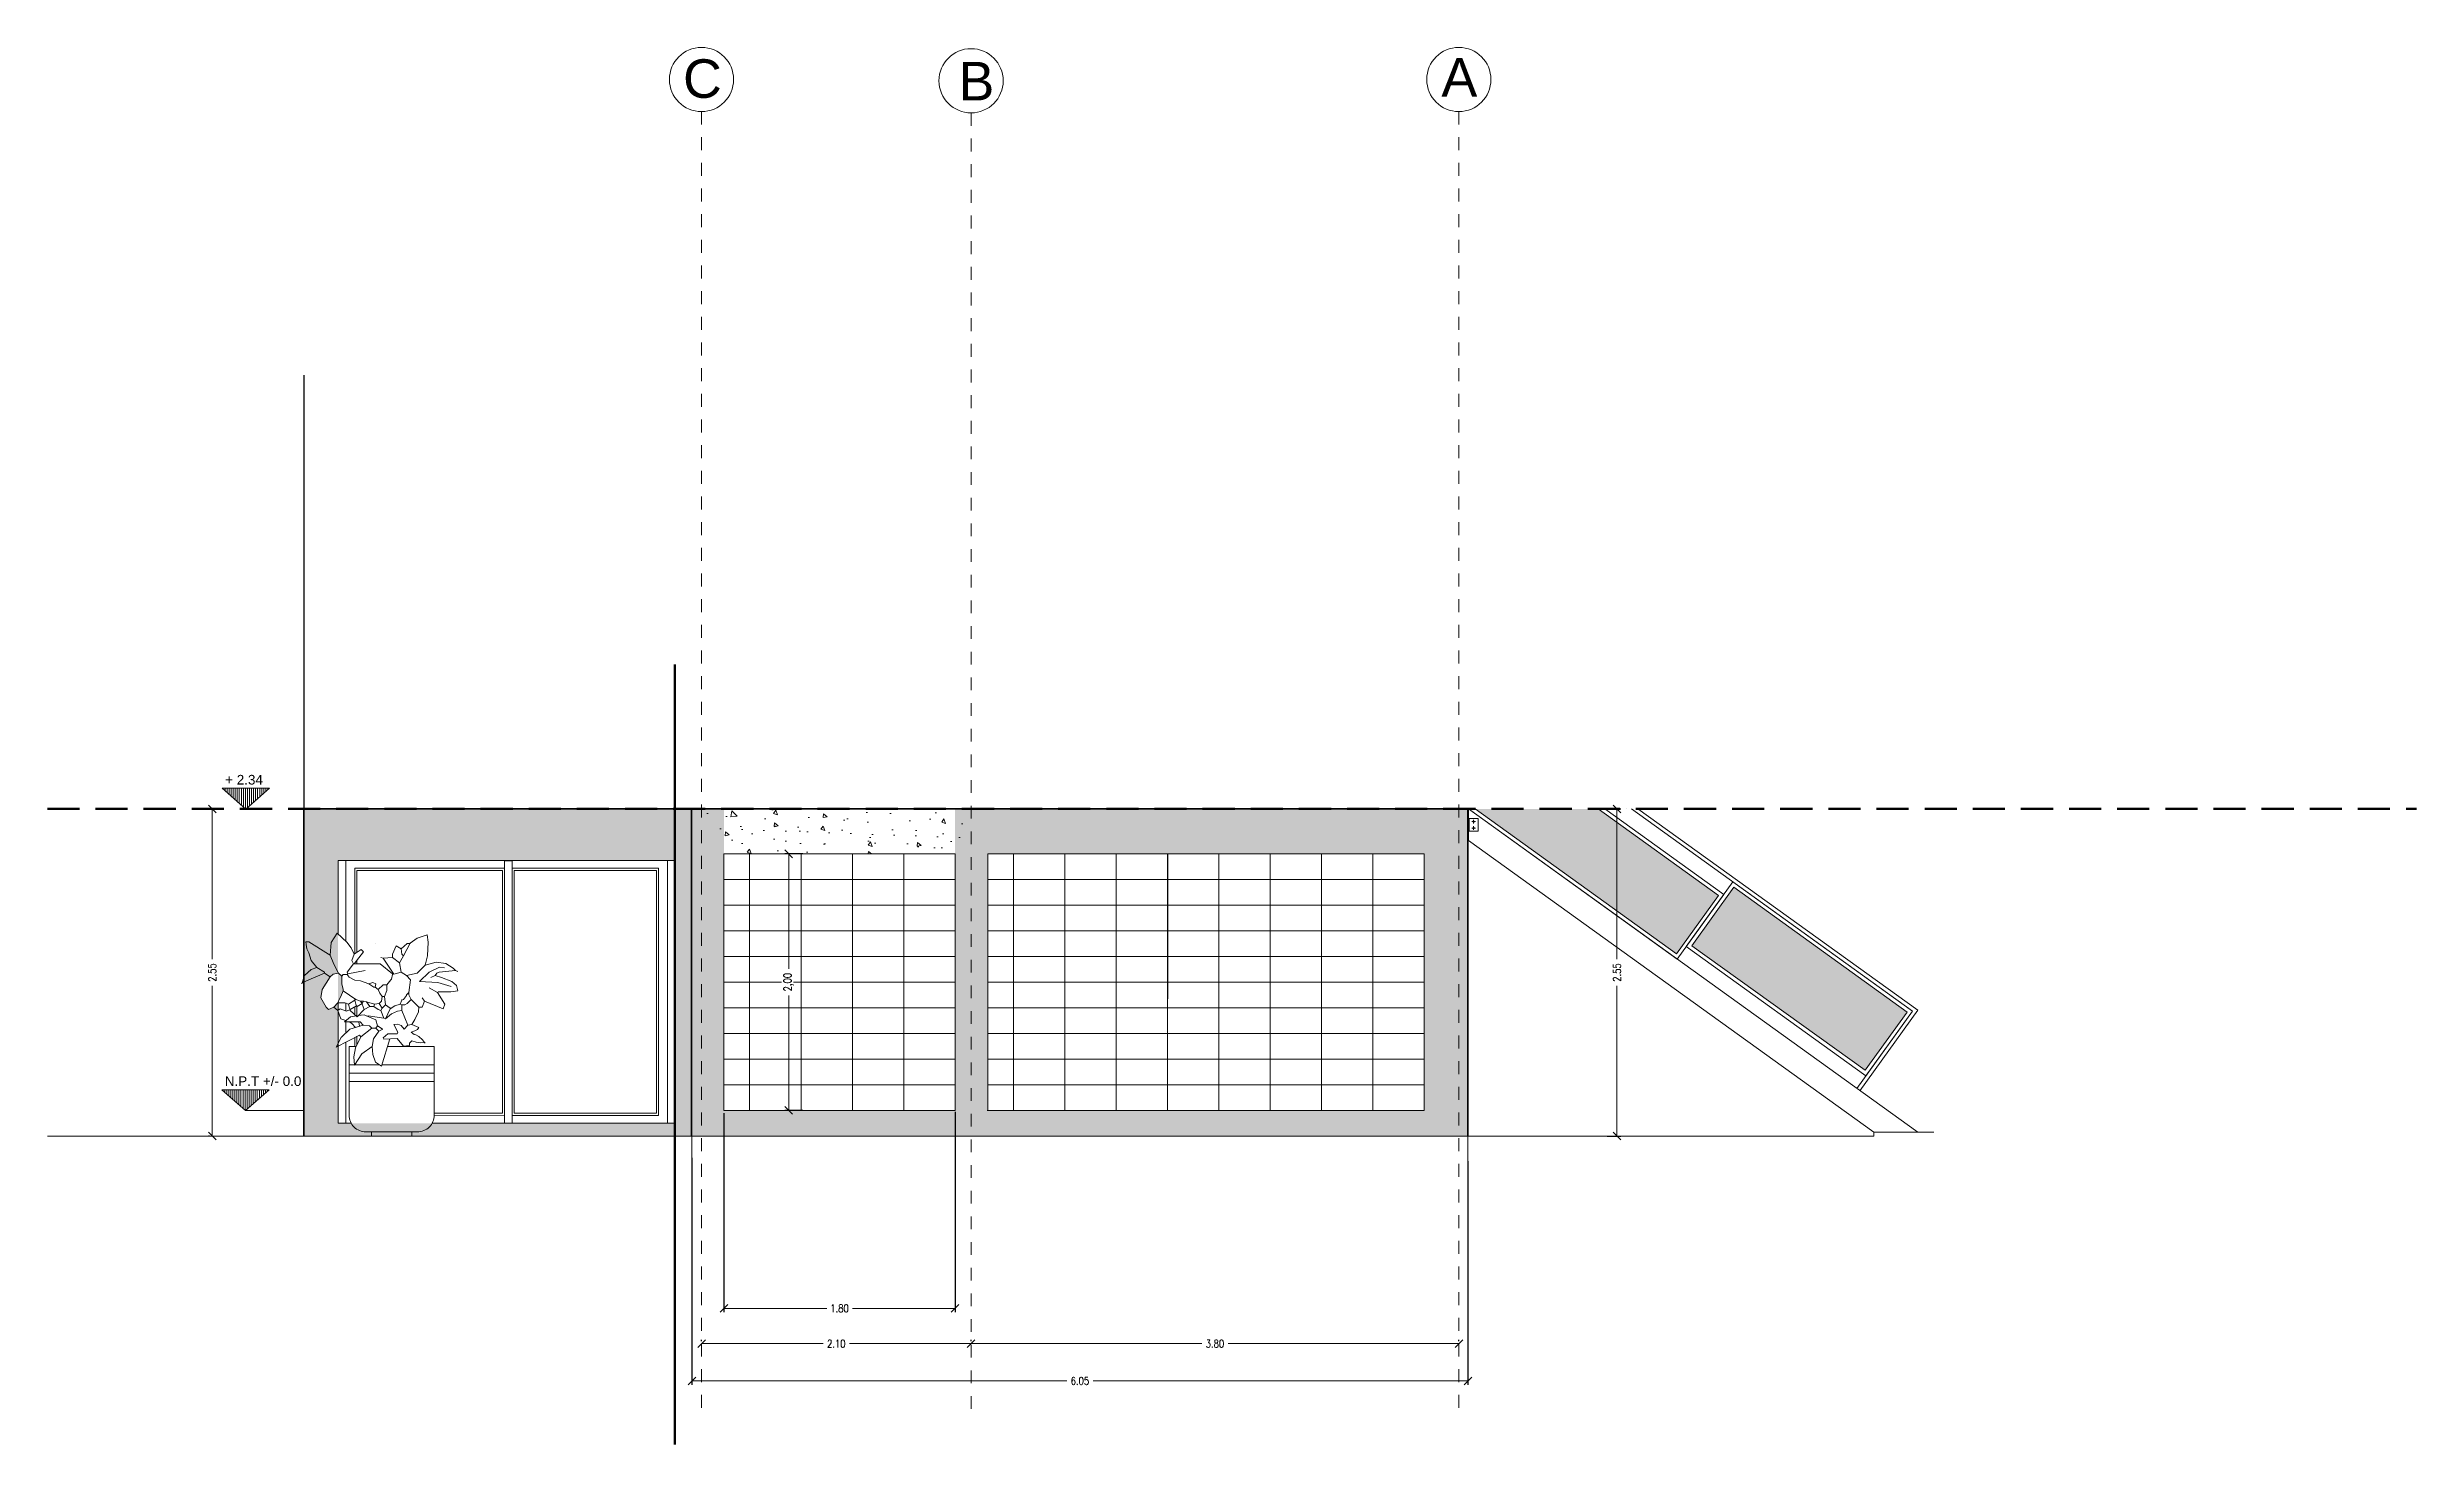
# Model space of a CAD drawing. Header units: inches. Extents: x 15 to 6535, y 214 to 4594.
# Drawn here: x 240.42 to 258.88, y 250.04 to 260.92 of the extents above; entities that cross this region are included whole.
import ezdxf

# ---------------------------------------------------------------- set-up
doc = ezdxf.new("R2010")
doc.units = ezdxf.units.IN
doc.header["$MEASUREMENT"] = 0
doc.linetypes.add('CENTER', pattern=[2, 1.25, -0.25, 0.25, -0.25])
doc.linetypes.add('HIDDEN', pattern=[0.375, 0.25, -0.125])
for name, color, linetype, lineweight in [('$1$A-FLOR-FTPT', 6, 'Continuous', 70), ('$1$A-WALL-FULL', 7, 'Continuous', 35), ('A-ANNO-DIMS', 3, 'Continuous', 18), ('A-ANNO-SYMB', 3, 'Continuous', 18), ('A-ANNO-TEXT', 3, 'Continuous', 18), ('A-ELEV-MBE1', 7, 'Continuous', 13), ('A-ELEV-PATT', 8, 'Continuous', 13), ('A-SECT-MCUT', 7, 'Continuous', 35), ('A-SECT-PATT', 8, 'Continuous', 18), ('PROIEZIONI', 145, 'Continuous', 13), ('VEGETAZIONE', 94, 'Continuous', 13)]:
    doc.layers.add(name, color=color, linetype=linetype, lineweight=lineweight)
doc.layers.add('linee sezioni frecce', color=5, linetype='Continuous')
doc.styles.add('E-ARIAL', font='Arial.ttf')
doc.styles.add('E-ROMANS', font='romans.shx', dxfattribs={"width": 0.8})
doc.dimstyles.new('E-0050_TICK_12', dxfattribs={"dimscale": 0.001, "dimtxt": 60, "dimasz": 60, "dimexe": 30, "dimexo": 20, "dimgap": 30, "dimtad": 0, "dimzin": 0, "dimdsep": 46, "dimtxsty": 'E-ROMANS', "dimblk": 'OBLIQUE', "dimcen": 30, "dimclrd": 256, "dimclre": 256, "dimclrt": 256, "dimadec": 0, "dimazin": 0, "dimtfac": 1, "dimtmove": 1, "dimatfit": 3, "dimldrblk": 'OPEN90', "dimfxl": 1, "dimtfill": 1, "dimtolj": 1, "dimtzin": 0, "dimlwd": -1, "dimarcsym": 0})

# ---------------------------------------------------------------- blocks, each defined once
blk = doc.blocks.new('_Oblique')
at = {"color": 0, "linetype": 'ByBlock', "lineweight": -2}
blk.add_line((-0.5, -0.5), (0.5, 0.5), dxfattribs=at)
blk = doc.blocks.new('*D26')
at = {"layer": 'A-ANNO-DIMS', "lineweight": -2, "transparency": 16777216}
for p, q in [((245.519, 250.842), (245.519, 250.852)), ((247.619, 250.842), (247.619, 250.852))]:
    blk.add_line(p, q, dxfattribs=at)
at = {"layer": 'A-ANNO-DIMS', "transparency": 16777216}
for p, q in [((245.519, 250.822), (246.466, 250.822)), ((247.619, 250.822), (246.673, 250.822))]:
    blk.add_line(p, q, dxfattribs=at)
at = {"layer": 'A-ANNO-DIMS', "transparency": 16777216, "xscale": 0.06, "yscale": 0.06, "zscale": 0.06, "rotation": 180}
blk.add_blockref('_Oblique', (245.519, 250.822), dxfattribs=at)
at = {"layer": 'A-ANNO-DIMS', "transparency": 16777216, "xscale": 0.06, "yscale": 0.06, "zscale": 0.06}
blk.add_blockref('_Oblique', (247.619, 250.822), dxfattribs=at)
at = {"layer": 'A-ANNO-DIMS', "transparency": 16777216, "insert": (246.569, 250.822), "char_height": 0.06, "attachment_point": 5, "style": 'E-ROMANS', "bg_fill": 3, "box_fill_scale": 1.25, "bg_fill_color": 256, "bg_fill_true_color": 13158600, "bg_fill_transparency": 0}
blk.add_mtext('\\A1;2.10', dxfattribs=at)
blk = doc.blocks.new('_Open90')
at = {"color": 0, "linetype": 'ByBlock', "lineweight": -2}
for p, q in [((0, 0), (-1, 0)), ((-0.5, 0.5), (0, 0)), ((0, 0), (-0.5, -0.5))]:
    blk.add_line(p, q, dxfattribs=at)
blk = doc.blocks.new('*D27')
at = {"layer": 'A-ANNO-DIMS', "lineweight": -2, "transparency": 16777216}
for p, q in [((247.619, 250.842), (247.619, 250.852)), ((251.419, 250.842), (251.419, 250.852))]:
    blk.add_line(p, q, dxfattribs=at)
at = {"layer": 'A-ANNO-DIMS', "transparency": 16777216}
for p, q in [((247.619, 250.822), (249.416, 250.822)), ((251.419, 250.822), (249.623, 250.822))]:
    blk.add_line(p, q, dxfattribs=at)
at = {"layer": 'A-ANNO-DIMS', "transparency": 16777216, "xscale": 0.06, "yscale": 0.06, "zscale": 0.06, "rotation": 180}
blk.add_blockref('_Oblique', (247.619, 250.822), dxfattribs=at)
at = {"layer": 'A-ANNO-DIMS', "transparency": 16777216, "xscale": 0.06, "yscale": 0.06, "zscale": 0.06}
blk.add_blockref('_Oblique', (251.419, 250.822), dxfattribs=at)
at = {"layer": 'A-ANNO-DIMS', "transparency": 16777216, "insert": (249.519, 250.822), "char_height": 0.06, "attachment_point": 5, "style": 'E-ROMANS', "bg_fill": 3, "box_fill_scale": 1.25, "bg_fill_color": 256, "bg_fill_true_color": 13158600, "bg_fill_transparency": 0}
blk.add_mtext('\\A1;3.80', dxfattribs=at)
blk = doc.blocks.new('*D28')
at = {"layer": 'A-ANNO-DIMS', "lineweight": -2, "transparency": 16777216}
for p, q in [((245.694, 252.619), (245.694, 251.067)), ((247.494, 252.629), (247.494, 251.067))]:
    blk.add_line(p, q, dxfattribs=at)
at = {"layer": 'A-ANNO-DIMS', "transparency": 16777216}
for p, q in [((245.694, 251.097), (246.495, 251.097)), ((247.494, 251.097), (246.694, 251.097))]:
    blk.add_line(p, q, dxfattribs=at)
at = {"layer": 'A-ANNO-DIMS', "transparency": 16777216, "xscale": 0.06, "yscale": 0.06, "zscale": 0.06, "rotation": 180}
blk.add_blockref('_Oblique', (245.694, 251.097), dxfattribs=at)
at = {"layer": 'A-ANNO-DIMS', "transparency": 16777216, "xscale": 0.06, "yscale": 0.06, "zscale": 0.06}
blk.add_blockref('_Oblique', (247.494, 251.097), dxfattribs=at)
at = {"layer": 'A-ANNO-DIMS', "transparency": 16777216, "insert": (246.594, 251.097), "char_height": 0.06, "attachment_point": 5, "style": 'E-ROMANS', "bg_fill": 3, "box_fill_scale": 1.25, "bg_fill_color": 256, "bg_fill_true_color": 13158600, "bg_fill_transparency": 0}
blk.add_mtext('\\A1;1.80', dxfattribs=at)
blk = doc.blocks.new('*D29')
at = {"layer": 'A-ANNO-DIMS', "lineweight": -2, "transparency": 16777216}
for p, q in [((245.444, 252.27), (245.444, 250.502)), ((251.49, 252.245), (251.49, 250.502))]:
    blk.add_line(p, q, dxfattribs=at)
at = {"layer": 'A-ANNO-DIMS', "transparency": 16777216}
for p, q in [((245.444, 250.532), (248.365, 250.532)), ((251.49, 250.532), (248.569, 250.532))]:
    blk.add_line(p, q, dxfattribs=at)
at = {"layer": 'A-ANNO-DIMS', "transparency": 16777216, "xscale": 0.06, "yscale": 0.06, "zscale": 0.06, "rotation": 180}
blk.add_blockref('_Oblique', (245.444, 250.532), dxfattribs=at)
at = {"layer": 'A-ANNO-DIMS', "transparency": 16777216, "xscale": 0.06, "yscale": 0.06, "zscale": 0.06}
blk.add_blockref('_Oblique', (251.49, 250.532), dxfattribs=at)
at = {"layer": 'A-ANNO-DIMS', "transparency": 16777216, "insert": (248.467, 250.532), "char_height": 0.06, "attachment_point": 5, "style": 'E-ROMANS', "bg_fill": 3, "box_fill_scale": 1.25, "bg_fill_color": 256, "bg_fill_true_color": 13158600, "bg_fill_transparency": 0}
blk.add_mtext('\\A1;6.05', dxfattribs=at)
blk = doc.blocks.new('*D30')
at = {"layer": 'A-ANNO-DIMS', "lineweight": -2, "transparency": 16777216}
for p, q in [((252.574, 254.989), (252.681, 254.989)), ((252.574, 252.44), (252.681, 252.44))]:
    blk.add_line(p, q, dxfattribs=at)
at = {"layer": 'A-ANNO-DIMS', "transparency": 16777216}
for p, q in [((252.651, 254.989), (252.651, 253.817)), ((252.651, 252.44), (252.651, 253.611))]:
    blk.add_line(p, q, dxfattribs=at)
at = {"layer": 'A-ANNO-DIMS', "transparency": 16777216, "xscale": 0.06, "yscale": 0.06, "zscale": 0.06}
for p, rotation in [((252.651, 254.989), 90), ((252.651, 252.44), 270)]:
    blk.add_blockref('_Oblique', p, dxfattribs=dict(at, rotation=rotation))
at = {"layer": 'A-ANNO-DIMS', "transparency": 16777216, "insert": (252.651, 253.714), "char_height": 0.06, "attachment_point": 5, "rotation": 90, "style": 'E-ROMANS', "bg_fill": 3, "box_fill_scale": 1.25, "bg_fill_color": 256, "bg_fill_true_color": 13158600, "bg_fill_transparency": 0}
blk.add_mtext('\\A1;2.55', dxfattribs=at)
blk = doc.blocks.new('*D31')
at = {"layer": 'A-ANNO-DIMS', "lineweight": -2, "transparency": 16777216}
for p, q in [((241.687, 254.989), (241.677, 254.989)), ((241.687, 252.44), (241.677, 252.44))]:
    blk.add_line(p, q, dxfattribs=at)
at = {"layer": 'A-ANNO-DIMS', "transparency": 16777216}
for p, q in [((241.707, 254.989), (241.707, 253.817)), ((241.707, 252.44), (241.707, 253.611))]:
    blk.add_line(p, q, dxfattribs=at)
at = {"layer": 'A-ANNO-DIMS', "transparency": 16777216, "xscale": 0.06, "yscale": 0.06, "zscale": 0.06}
for p, rotation in [((241.707, 254.989), 90), ((241.707, 252.44), 270)]:
    blk.add_blockref('_Oblique', p, dxfattribs=dict(at, rotation=rotation))
at = {"layer": 'A-ANNO-DIMS', "transparency": 16777216, "insert": (241.707, 253.714), "char_height": 0.06, "attachment_point": 5, "rotation": 90, "style": 'E-ROMANS', "bg_fill": 3, "box_fill_scale": 1.25, "bg_fill_color": 256, "bg_fill_true_color": 13158600, "bg_fill_transparency": 0}
blk.add_mtext('\\A1;2.55', dxfattribs=at)
blk = doc.blocks.new('*D32')
at = {"layer": 'A-ANNO-DIMS', "lineweight": -2, "transparency": 16777216}
for p, q in [((246.308, 254.639), (246.168, 254.639)), ((246.308, 252.639), (246.168, 252.639))]:
    blk.add_line(p, q, dxfattribs=at)
at = {"layer": 'A-ANNO-DIMS', "transparency": 16777216}
for p, q in [((246.198, 254.639), (246.198, 253.742)), ((246.198, 252.639), (246.198, 253.536))]:
    blk.add_line(p, q, dxfattribs=at)
at = {"layer": 'A-ANNO-DIMS', "transparency": 16777216, "xscale": 0.06, "yscale": 0.06, "zscale": 0.06}
for p, rotation in [((246.198, 254.639), 90), ((246.198, 252.639), 270)]:
    blk.add_blockref('_Oblique', p, dxfattribs=dict(at, rotation=rotation))
at = {"layer": 'A-ANNO-DIMS', "transparency": 16777216, "insert": (246.198, 253.639), "char_height": 0.06, "attachment_point": 5, "rotation": 90, "style": 'E-ROMANS', "bg_fill": 3, "box_fill_scale": 1.25, "bg_fill_color": 256, "bg_fill_true_color": 13158600, "bg_fill_transparency": 0}
blk.add_mtext('\\A1;2,00', dxfattribs=at)

msp = doc.modelspace()

# ---------------------------------------------------------------- hatches: boundary and pattern name
at = {"layer": 'A-SECT-PATT'}
h = msp.add_hatch(dxfattribs=at)
h.set_pattern_fill('ANSI31', color=256, scale=0.005, angle=225, style=0)
h.set_pattern_definition([(270, (397.143964, 123.323074), (0.015875, -3e-17), [])])
h.paths.add_polyline_path([(241.785, 255.15), (241.969, 254.988), (242.153, 255.15)])
h = msp.add_hatch(dxfattribs=at)
h.set_pattern_fill('DOTS', color=256, scale=0.4, angle=362.9169, style=0)
h.set_pattern_definition([(2.916943, (182.14429, 274.212292), (0.011211598, 0.025603712), [0, -0.025])])
h.paths.add_polyline_path([(253.233, 253.923), (254.584, 252.952), (254.911, 253.406), (253.56, 254.378)])
h.paths.add_polyline_path([(251.546, 254.989), (252.504, 254.989), (253.441, 254.315), (253.114, 253.86)])

# ---------------------------------------------------------------- linework, layer by layer
at = {"layer": '$1$A-FLOR-FTPT'}
msp.add_line((245.311, 250.035), (245.311, 256.113), dxfattribs=at)
at = {"layer": '$1$A-WALL-FULL'}
for p, q in [((242.42, 254.989), (242.42, 252.44)), ((245.44, 254.989), (245.44, 252.44)), ((251.49, 254.989), (251.49, 252.44))]:
    msp.add_line(p, q, dxfattribs=at)
for p, q in [((242.42, 258.37), (242.42, 252.44)), ((251.494, 254.742), (251.49, 254.742)), ((243.984, 254.587), (244.043, 254.587))]:
    msp.add_line(p, q)
at = {"layer": 'A-ANNO-SYMB', "ltscale": 0.003}
for p, q in [((245.444, 252.44), (245.444, 252.19)), ((247.494, 252.34), (247.494, 252.115)), ((251.49, 252.44), (251.49, 252.19)), ((245.444, 252.265), (245.444, 252.115)), ((251.49, 252.265), (251.49, 252.115))]:
    msp.add_line(p, q, dxfattribs=at)
at = {"layer": 'A-ANNO-SYMB', "linetype": 'CENTER', "ltscale": 0.04}
for points in [[(245.519, 260.423), (245.519, 250.287)], [(247.619, 260.413), (247.619, 250.287)], [(251.419, 260.423), (251.419, 250.287)]]:
    msp.add_lwpolyline(points, dxfattribs=at)
at = {"layer": 'A-ANNO-SYMB'}
msp.add_lwpolyline([(241.969, 254.988), (241.785, 255.151), (242.153, 255.151)], close=True, dxfattribs=at)
for points in [[(245.444, 254.988), (245.444, 254.988), (244.991, 254.988), (244.991, 254.988)], [(242.42, 252.639), (242.42, 252.639), (241.966, 252.639), (241.966, 252.639)]]:
    msp.add_lwpolyline(points, dxfattribs=at)
for centre in [(245.519, 260.673), (247.619, 260.663), (251.419, 260.673)]:
    msp.add_circle(centre, 0.25, dxfattribs=at)
at = {"layer": 'A-ELEV-MBE1', "extrusion": (-4.44089e-16, 5.03198e-31, -1)}
for p, q in [((248.527, 254.989), (247.727, 254.989)), ((248.502, 254.989), (247.752, 254.989)), ((248.502, 254.989), (247.752, 254.989)), ((248.502, 254.989), (247.752, 254.989))]:
    msp.add_line(p, q, dxfattribs=at)
at = {"layer": 'A-ELEV-MBE1'}
for p, q in [((251.494, 254.989), (254.994, 252.469)), ((251.494, 254.742), (251.494, 254.989)), ((251.569, 254.915), (251.494, 254.915)), ((251.499, 254.915), (251.499, 254.815)), ((251.534, 254.875), (251.534, 254.905)), ((251.569, 254.915), (251.569, 254.815)), ((252.763, 254.989), (254.953, 253.413)), ((252.814, 254.989), (254.994, 253.42)), ((251.569, 254.815), (251.494, 254.815)), ((251.494, 254.742), (254.652, 252.469)), ((251.549, 254.89), (251.519, 254.89)), ((251.549, 254.84), (251.519, 254.84)), ((251.534, 254.855), (251.534, 254.825)), ((242.42, 254.639), (242.42, 252.44)), ((249.15, 254.639), (248.35, 254.639, 0)), ((254.953, 253.413), (254.519, 252.811)), ((254.994, 253.42), (254.544, 252.793)), ((247.745, 252.639), (251.15, 252.639)), ((254.652, 252.44), (251.494, 252.44)), ((254.652, 252.469), (255.12, 252.469)), ((254.652, 252.469), (254.652, 252.44))]:
    msp.add_line(p, q, dxfattribs=at)
at = {"layer": 'A-ELEV-MBE1', "color": 7}
for p, q in [((243.984, 254.587), (242.688, 254.587)), ((242.688, 254.587), (242.688, 254.014)), ((242.747, 253.959), (242.747, 254.587)), ((243.984, 252.54), (243.984, 254.587)), ((244.043, 252.54), (244.043, 254.587)), ((245.311, 254.587), (244.043, 254.587)), ((245.253, 252.54), (245.253, 254.587)), ((245.311, 253.537), (245.311, 254.587)), ((242.688, 253.479), (242.688, 253.42)), ((242.747, 253.415), (242.747, 253.477)), ((245.311, 253.537), (245.311, 252.54)), ((242.688, 253.411), (242.688, 252.54)), ((242.747, 253.338), (242.747, 253.341)), ((242.747, 253.242), (242.747, 253.33)), ((242.747, 252.54), (242.747, 253.171))]:
    msp.add_line(p, q, dxfattribs=at)
at = {"layer": 'A-ELEV-MBE1', "color": 4}
for p, q in [((242.818, 254.528), (242.818, 253.86)), ((243.968, 254.509), (242.835, 254.509)), ((242.835, 254.509), (242.835, 253.871)), ((243.968, 252.618), (243.968, 254.509)), ((245.167, 254.509), (244.059, 254.509)), ((244.059, 252.618), (244.059, 254.509)), ((245.167, 254.509), (245.167, 252.618)), ((245.183, 252.6), (245.183, 254.528)), ((242.835, 253.81), (242.835, 253.783)), ((242.818, 253.508), (242.818, 253.497)), ((242.818, 253.447), (242.818, 253.387)), ((242.835, 253.452), (242.835, 253.372)), ((242.818, 253.292), (242.818, 253.284)), ((242.818, 253.208), (242.818, 253.137)), ((242.835, 253.217), (242.835, 253.149)), ((243.437, 252.603), (243.984, 252.6)), ((244.043, 252.6), (245.183, 252.6))]:
    msp.add_line(p, q, dxfattribs=at)
at = {"layer": 'A-ELEV-MBE1', "color": 4, "linetype": 'HIDDEN', "ltscale": 100}
for p, q in [((243.984, 254.528), (242.818, 254.528)), ((245.183, 254.528), (244.043, 254.528)), ((243.968, 252.618), (243.437, 252.618)), ((245.167, 252.618), (244.059, 252.618))]:
    msp.add_line(p, q, dxfattribs=at)
at = {"layer": 'A-ELEV-MBE1', "color": 7, "true_color": 0xffffff}
for p, q in [((242.688, 252.54), (242.79, 252.54)), ((243.421, 252.54), (245.311, 252.54))]:
    msp.add_line(p, q, dxfattribs=at)
at = {"layer": 'A-ELEV-MBE1'}
for points in [[(252.556, 254.989), (253.483, 254.322), (253.121, 253.818), (251.494, 254.989)], [(252.504, 254.989), (253.441, 254.315), (253.114, 253.86), (251.546, 254.989)], [(240.423, 252.44), (251.494, 252.44)]]:
    msp.add_lwpolyline(points, dxfattribs=at)
for points in [[(252.726, 254.989), (252.726, 254.989)], [(245.694, 254.639), (245.894, 254.639), (245.894, 254.439), (245.694, 254.439)], [(245.894, 254.639), (246.294, 254.639), (246.294, 254.439), (245.894, 254.439)], [(246.294, 254.639), (246.694, 254.639), (246.694, 254.439), (246.294, 254.439)], [(246.694, 254.639), (247.094, 254.639), (247.094, 254.439), (246.694, 254.439)], [(247.094, 254.639), (247.494, 254.639), (247.494, 254.439), (247.094, 254.439)], [(247.75, 254.639), (247.95, 254.639), (247.95, 254.439), (247.75, 254.439)], [(247.95, 254.639), (248.35, 254.639), (248.35, 254.439), (247.95, 254.439)], [(248.35, 254.639), (248.75, 254.639), (248.75, 254.439), (248.35, 254.439)], [(248.75, 254.639), (249.15, 254.639), (249.15, 254.439), (248.75, 254.439)], [(249.15, 254.639), (249.55, 254.639), (249.55, 254.439), (249.15, 254.439)], [(249.55, 254.639), (249.95, 254.639), (249.95, 254.439), (249.55, 254.439)], [(249.95, 254.639), (250.35, 254.639), (250.35, 254.439), (249.95, 254.439)], [(250.35, 254.639), (250.75, 254.639), (250.75, 254.439), (250.35, 254.439)], [(250.75, 254.639), (251.15, 254.639), (251.15, 254.439), (250.75, 254.439)], [(245.694, 254.439), (245.894, 254.439), (245.894, 254.239), (245.694, 254.239)], [(245.894, 254.439), (246.294, 254.439), (246.294, 254.239), (245.894, 254.239)], [(246.294, 254.439), (246.694, 254.439), (246.694, 254.239), (246.294, 254.239)], [(246.694, 254.439), (247.094, 254.439), (247.094, 254.239), (246.694, 254.239)], [(247.094, 254.439), (247.494, 254.439), (247.494, 254.239), (247.094, 254.239)], [(247.75, 254.439), (247.95, 254.439), (247.95, 254.239), (247.75, 254.239)], [(247.95, 254.439), (248.35, 254.439), (248.35, 254.239), (247.95, 254.239)], [(248.35, 254.439), (248.75, 254.439), (248.75, 254.239), (248.35, 254.239)], [(248.75, 254.439), (249.15, 254.439), (249.15, 254.239), (248.75, 254.239)], [(249.15, 254.439), (249.55, 254.439), (249.55, 254.239), (249.15, 254.239)], [(249.55, 254.439), (249.95, 254.439), (249.95, 254.239), (249.55, 254.239)], [(249.95, 254.439), (250.35, 254.439), (250.35, 254.239), (249.95, 254.239)], [(250.35, 254.439), (250.75, 254.439), (250.75, 254.239), (250.35, 254.239)], [(250.75, 254.439), (251.15, 254.439), (251.15, 254.239), (250.75, 254.239)], [(254.59, 252.91), (253.191, 253.917), (253.554, 254.42), (254.953, 253.413)], [(254.584, 252.952), (253.233, 253.923), (253.56, 254.378), (254.911, 253.406)], [(245.694, 254.239), (245.894, 254.239), (245.894, 254.039), (245.694, 254.039)], [(245.894, 254.239), (246.294, 254.239), (246.294, 254.039), (245.894, 254.039)], [(246.294, 254.239), (246.694, 254.239), (246.694, 254.039), (246.294, 254.039)], [(246.694, 254.239), (247.094, 254.239), (247.094, 254.039), (246.694, 254.039)], [(247.094, 254.239), (247.494, 254.239), (247.494, 254.039), (247.094, 254.039)], [(247.75, 254.239), (247.95, 254.239), (247.95, 254.039), (247.75, 254.039)], [(247.95, 254.239), (248.35, 254.239), (248.35, 254.039), (247.95, 254.039)], [(248.35, 254.239), (248.75, 254.239), (248.75, 254.039), (248.35, 254.039)], [(248.75, 254.239), (249.15, 254.239), (249.15, 254.039), (248.75, 254.039)], [(249.15, 254.239), (249.55, 254.239), (249.55, 254.039), (249.15, 254.039)], [(249.55, 254.239), (249.95, 254.239), (249.95, 254.039), (249.55, 254.039)], [(249.95, 254.239), (250.35, 254.239), (250.35, 254.039), (249.95, 254.039)], [(250.35, 254.239), (250.75, 254.239), (250.75, 254.039), (250.35, 254.039)], [(250.75, 254.239), (251.15, 254.239), (251.15, 254.039), (250.75, 254.039)], [(245.694, 254.039), (245.894, 254.039), (245.894, 253.839), (245.694, 253.839)], [(245.894, 254.039), (246.294, 254.039), (246.294, 253.839), (245.894, 253.839)], [(246.294, 254.039), (246.694, 254.039), (246.694, 253.839), (246.294, 253.839)], [(246.694, 254.039), (247.094, 254.039), (247.094, 253.839), (246.694, 253.839)], [(247.094, 254.039), (247.494, 254.039), (247.494, 253.839), (247.094, 253.839)], [(247.75, 254.039), (247.95, 254.039), (247.95, 253.839), (247.75, 253.839)], [(247.95, 254.039), (248.35, 254.039), (248.35, 253.839), (247.95, 253.839)], [(248.35, 254.039), (248.75, 254.039), (248.75, 253.839), (248.35, 253.839)], [(248.75, 254.039), (249.15, 254.039), (249.15, 253.839), (248.75, 253.839)], [(249.15, 254.039), (249.55, 254.039), (249.55, 253.839), (249.15, 253.839)], [(249.55, 254.039), (249.95, 254.039), (249.95, 253.839), (249.55, 253.839)], [(249.95, 254.039), (250.35, 254.039), (250.35, 253.839), (249.95, 253.839)], [(250.35, 254.039), (250.75, 254.039), (250.75, 253.839), (250.35, 253.839)], [(250.75, 254.039), (251.15, 254.039), (251.15, 253.839), (250.75, 253.839)], [(245.694, 253.839), (245.894, 253.839), (245.894, 253.639), (245.694, 253.639)], [(245.894, 253.839), (246.294, 253.839), (246.294, 253.639), (245.894, 253.639)], [(246.294, 253.839), (246.694, 253.839), (246.694, 253.639), (246.294, 253.639)], [(246.694, 253.839), (247.094, 253.839), (247.094, 253.639), (246.694, 253.639)], [(247.094, 253.839), (247.494, 253.839), (247.494, 253.639), (247.094, 253.639)], [(247.75, 253.839), (247.95, 253.839), (247.95, 253.639), (247.75, 253.639)], [(247.95, 253.839), (248.35, 253.839), (248.35, 253.639), (247.95, 253.639)], [(248.35, 253.839), (248.75, 253.839), (248.75, 253.639), (248.35, 253.639)], [(248.75, 253.839), (249.15, 253.839), (249.15, 253.639), (248.75, 253.639)], [(249.15, 253.839), (249.55, 253.839), (249.55, 253.639), (249.15, 253.639)], [(249.55, 253.839), (249.95, 253.839), (249.95, 253.639), (249.55, 253.639)], [(249.95, 253.839), (250.35, 253.839), (250.35, 253.639), (249.95, 253.639)], [(250.35, 253.839), (250.75, 253.839), (250.75, 253.639), (250.35, 253.639)], [(250.75, 253.839), (251.15, 253.839), (251.15, 253.639), (250.75, 253.639)], [(245.694, 253.639), (245.894, 253.639), (245.894, 253.439), (245.694, 253.439)], [(245.894, 253.639), (246.294, 253.639), (246.294, 253.439), (245.894, 253.439)], [(246.294, 253.639), (246.694, 253.639), (246.694, 253.439), (246.294, 253.439)], [(246.694, 253.639), (247.094, 253.639), (247.094, 253.439), (246.694, 253.439)], [(247.094, 253.639), (247.494, 253.639), (247.494, 253.439), (247.094, 253.439)], [(247.75, 253.639), (247.95, 253.639), (247.95, 253.439), (247.75, 253.439)], [(247.95, 253.639), (248.35, 253.639), (248.35, 253.439), (247.95, 253.439)], [(248.35, 253.639), (248.75, 253.639), (248.75, 253.439), (248.35, 253.439)], [(248.75, 253.639), (249.15, 253.639), (249.15, 253.439), (248.75, 253.439)], [(249.15, 253.639), (249.55, 253.639), (249.55, 253.439), (249.15, 253.439)], [(249.55, 253.639), (249.95, 253.639), (249.95, 253.439), (249.55, 253.439)], [(249.95, 253.639), (250.35, 253.639), (250.35, 253.439), (249.95, 253.439)], [(250.35, 253.639), (250.75, 253.639), (250.75, 253.439), (250.35, 253.439)], [(250.75, 253.639), (251.15, 253.639), (251.15, 253.439), (250.75, 253.439)], [(245.694, 253.439), (245.894, 253.439), (245.894, 253.239), (245.694, 253.239)], [(245.894, 253.439), (246.294, 253.439), (246.294, 253.239), (245.894, 253.239)], [(246.294, 253.439), (246.694, 253.439), (246.694, 253.239), (246.294, 253.239)], [(246.694, 253.439), (247.094, 253.439), (247.094, 253.239), (246.694, 253.239)], [(247.094, 253.439), (247.494, 253.439), (247.494, 253.239), (247.094, 253.239)], [(247.75, 253.439), (247.95, 253.439), (247.95, 253.239), (247.75, 253.239)], [(247.95, 253.439), (248.35, 253.439), (248.35, 253.239), (247.95, 253.239)], [(248.35, 253.439), (248.75, 253.439), (248.75, 253.239), (248.35, 253.239)], [(248.75, 253.439), (249.15, 253.439), (249.15, 253.239), (248.75, 253.239)], [(249.15, 253.439), (249.55, 253.439), (249.55, 253.239), (249.15, 253.239)], [(249.55, 253.439), (249.95, 253.439), (249.95, 253.239), (249.55, 253.239)], [(249.95, 253.439), (250.35, 253.439), (250.35, 253.239), (249.95, 253.239)], [(250.35, 253.439), (250.75, 253.439), (250.75, 253.239), (250.35, 253.239)], [(250.75, 253.439), (251.15, 253.439), (251.15, 253.239), (250.75, 253.239)], [(245.694, 253.239), (245.894, 253.239), (245.894, 253.039), (245.694, 253.039)], [(245.894, 253.239), (246.294, 253.239), (246.294, 253.039), (245.894, 253.039)], [(246.294, 253.239), (246.694, 253.239), (246.694, 253.039), (246.294, 253.039)], [(246.694, 253.239), (247.094, 253.239), (247.094, 253.039), (246.694, 253.039)], [(247.094, 253.239), (247.494, 253.239), (247.494, 253.039), (247.094, 253.039)], [(247.75, 253.239), (247.95, 253.239), (247.95, 253.039), (247.75, 253.039)], [(247.95, 253.239), (248.35, 253.239), (248.35, 253.039), (247.95, 253.039)], [(248.35, 253.239), (248.75, 253.239), (248.75, 253.039), (248.35, 253.039)], [(248.75, 253.239), (249.15, 253.239), (249.15, 253.039), (248.75, 253.039)], [(249.15, 253.239), (249.55, 253.239), (249.55, 253.039), (249.15, 253.039)], [(249.55, 253.239), (249.95, 253.239), (249.95, 253.039), (249.55, 253.039)], [(249.95, 253.239), (250.35, 253.239), (250.35, 253.039), (249.95, 253.039)], [(250.35, 253.239), (250.75, 253.239), (250.75, 253.039), (250.35, 253.039)], [(250.75, 253.239), (251.15, 253.239), (251.15, 253.039), (250.75, 253.039)], [(245.694, 253.039), (245.894, 253.039), (245.894, 252.839), (245.694, 252.839)], [(245.894, 253.039), (246.294, 253.039), (246.294, 252.839), (245.894, 252.839)], [(246.294, 253.039), (246.694, 253.039), (246.694, 252.839), (246.294, 252.839)], [(246.694, 253.039), (247.094, 253.039), (247.094, 252.839), (246.694, 252.839)], [(247.094, 253.039), (247.494, 253.039), (247.494, 252.839), (247.094, 252.839)], [(247.75, 253.039), (247.95, 253.039), (247.95, 252.839), (247.75, 252.839)], [(247.95, 253.039), (248.35, 253.039), (248.35, 252.839), (247.95, 252.839)], [(248.35, 253.039), (248.75, 253.039), (248.75, 252.839), (248.35, 252.839)], [(248.75, 253.039), (249.15, 253.039), (249.15, 252.839), (248.75, 252.839)], [(249.15, 253.039), (249.55, 253.039), (249.55, 252.839), (249.15, 252.839)], [(249.55, 253.039), (249.95, 253.039), (249.95, 252.839), (249.55, 252.839)], [(249.95, 253.039), (250.35, 253.039), (250.35, 252.839), (249.95, 252.839)], [(250.35, 253.039), (250.75, 253.039), (250.75, 252.839), (250.35, 252.839)], [(250.75, 253.039), (251.15, 253.039), (251.15, 252.839), (250.75, 252.839)], [(245.694, 252.839), (245.894, 252.839), (245.894, 252.639), (245.694, 252.639)], [(245.894, 252.839), (246.294, 252.839), (246.294, 252.639), (245.894, 252.639)], [(246.294, 252.839), (246.694, 252.839), (246.694, 252.639), (246.294, 252.639)], [(246.694, 252.839), (247.094, 252.839), (247.094, 252.639), (246.694, 252.639)], [(247.094, 252.839), (247.494, 252.839), (247.494, 252.639), (247.094, 252.639)], [(247.75, 252.839), (247.95, 252.839), (247.95, 252.639), (247.75, 252.639)], [(247.95, 252.839), (248.35, 252.839), (248.35, 252.639), (247.95, 252.639)], [(248.35, 252.839), (248.75, 252.839), (248.75, 252.639), (248.35, 252.639)], [(248.75, 252.839), (249.15, 252.839), (249.15, 252.639), (248.75, 252.639)], [(249.15, 252.839), (249.55, 252.839), (249.55, 252.639), (249.15, 252.639)], [(249.55, 252.839), (249.95, 252.839), (249.95, 252.639), (249.55, 252.639)], [(250.35, 252.839), (250.75, 252.839), (250.75, 252.639), (250.35, 252.639)], [(250.75, 252.839), (251.15, 252.839), (251.15, 252.639), (250.75, 252.639)]]:
    msp.add_lwpolyline(points, close=True, dxfattribs=at)
for centre in [(251.534, 254.89), (251.534, 254.84)]:
    msp.add_circle(centre, 0.005, dxfattribs=at)
at = {"layer": 'A-SECT-MCUT'}
msp.add_line((251.354, 254.989), (251.494, 254.989), dxfattribs=at)
msp.add_lwpolyline([(242.42, 254.989), (245.584, 254.989), (251.354, 254.989)], dxfattribs=at)
at = {"layer": 'linee sezioni frecce', "color": 7, "true_color": 0xffffff}
msp.add_line((249.15, 254.639), (249.15, 253.51), dxfattribs=at)
at = {"layer": 'PROIEZIONI', "ltscale": 0.05}
msp.add_line((243.437, 253.137), (243.073, 253.137), dxfattribs=at)
at = {"layer": 'PROIEZIONI', "color": 252}
for p, q in [((242.773, 252.995), (242.815, 252.995)), ((242.773, 252.93), (243.437, 252.93)), ((242.817, 252.995), (243.009, 252.995)), ((243.028, 252.995), (243.437, 252.995)), ((242.773, 252.864), (243.437, 252.864))]:
    msp.add_line(p, q, dxfattribs=at)
at = {"layer": 'PROIEZIONI', "ltscale": 0.05}
for points in [[(242.829, 253.137), (242.773, 253.137), (242.773, 252.603, 0.414214), (242.905, 252.472), (243.305, 252.472)], [(242.905, 252.472), (243.305, 252.472, 0.414214), (243.437, 252.603), (243.437, 253.137), (243.427, 253.137)]]:
    msp.add_lwpolyline(points, format="xyb", dxfattribs=at)
msp.add_lwpolyline([(242.949, 252.44), (243.261, 252.44), (243.261, 252.472), (242.949, 252.472)], close=True, dxfattribs=at)
at = {"layer": 'VEGETAZIONE'}
for p, q in [((242.582, 253.71), (242.625, 253.68)), ((242.764, 253.704), (242.898, 253.729)), ((242.813, 253.783), (242.819, 253.783)), ((243.016, 253.783), (242.819, 253.783)), ((243.111, 253.704), (243.016, 253.783)), ((243.099, 253.656), (243.068, 253.619)), ((243.068, 253.619), (243.068, 253.573)), ((243.105, 253.662), (243.099, 253.656)), ((243.111, 253.698), (243.105, 253.662)), ((243.111, 253.698), (243.111, 253.704)), ((243.166, 253.789), (243.178, 253.716)), ((242.819, 253.498), (242.77, 253.467)), ((243.001, 253.583), (243.014, 253.552)), ((243.014, 253.552), (243.032, 253.528)), ((243.032, 253.528), (243.05, 253.528)), ((243.068, 253.573), (243.05, 253.528)), ((243.05, 253.528), (243.056, 253.461)), ((243.093, 253.431), (243.056, 253.352)), ((243.463, 253.558), (243.396, 253.595)), ((242.848, 253.33), (242.855, 253.296)), ((243.033, 253.273), (242.992, 253.301))]:
    msp.add_line(p, q, dxfattribs=at)
for points in [[(242.625, 253.85), (242.633, 253.948), (242.68, 254.021), (242.756, 253.951), (242.789, 253.907), (242.813, 253.856)], [(243.196, 253.844), (243.25, 253.942), (243.303, 253.983), (243.381, 254.009), (243.389, 253.951), (243.384, 253.845), (243.366, 253.771), (243.305, 253.71), (243.22, 253.692), (243.178, 253.716), (243.121, 253.701), (243.038, 253.826)], [(242.406, 253.631), (242.406, 253.625), (242.426, 253.69), (242.479, 253.737), (242.521, 253.753), (242.479, 253.808), (242.461, 253.868), (242.443, 253.898), (242.438, 253.933), (242.436, 253.953), (242.461, 253.953), (242.612, 253.856), (242.625, 253.85), (242.655, 253.778), (242.691, 253.71), (242.65, 253.702), (242.625, 253.68), (242.564, 253.583), (242.552, 253.516), (242.594, 253.443), (242.612, 253.425), (242.655, 253.443)], [(243.02, 253.832), (243.038, 253.826), (243.111, 253.832), (243.111, 253.856), (243.141, 253.923), (243.178, 253.899), (243.226, 253.941), (243.251, 253.941)], [(243.178, 253.899), (243.184, 253.856), (243.196, 253.844), (243.166, 253.789), (243.111, 253.832)], [(243.366, 253.777), (243.366, 253.771), (243.451, 253.795), (243.526, 253.784), (243.585, 253.749), (243.603, 253.729)], [(242.521, 253.753), (242.582, 253.716), (242.582, 253.71), (242.442, 253.65), (242.412, 253.637)], [(242.807, 253.783), (242.758, 253.716), (242.764, 253.704), (242.758, 253.698), (242.728, 253.698), (242.716, 253.686), (242.691, 253.71)], [(242.716, 253.686), (242.716, 253.625), (242.728, 253.583), (242.728, 253.571)], [(242.758, 253.698), (242.775, 253.679), (242.817, 253.655), (242.862, 253.65), (242.928, 253.625)], [(242.977, 253.601), (242.965, 253.601), (242.928, 253.625), (242.959, 253.637), (242.983, 253.625), (242.977, 253.601), (243.001, 253.583), (243.038, 253.619), (243.068, 253.619)], [(243.22, 253.692), (243.251, 253.656), (243.238, 253.558), (243.238, 253.54), (243.257, 253.504), (243.226, 253.473), (243.208, 253.461), (243.184, 253.461), (243.172, 253.467), (243.184, 253.498)], [(243.568, 253.606), (243.464, 253.637), (243.323, 253.645), (243.396, 253.717), (243.477, 253.755), (243.516, 253.751)], [(243.342, 253.516), (243.36, 253.492), (243.506, 253.431), (243.518, 253.467), (243.463, 253.558), (243.469, 253.564), (243.567, 253.564), (243.621, 253.571), (243.609, 253.613), (243.573, 253.643), (243.494, 253.674), (243.445, 253.692)], [(243.409, 253.674), (243.445, 253.692), (243.457, 253.71), (243.475, 253.716), (243.603, 253.729), (243.621, 253.722)], [(242.831, 253.455), (242.783, 253.425), (242.752, 253.412), (242.704, 253.431), (242.685, 253.419), (242.655, 253.443), (242.685, 253.479)], [(242.892, 253.425), (242.837, 253.37), (242.783, 253.419), (242.783, 253.425), (242.777, 253.437), (242.77, 253.467), (242.74, 253.479), (242.685, 253.479), (242.698, 253.51), (242.71, 253.528), (242.728, 253.571), (242.825, 253.504)], [(242.862, 253.492), (242.886, 253.492), (242.91, 253.485), (242.935, 253.449), (242.965, 253.449)], [(242.935, 253.449), (242.892, 253.425), (242.874, 253.467), (242.874, 253.473), (242.886, 253.492)], [(243.032, 253.528), (243.026, 253.492), (243.008, 253.473), (242.971, 253.467), (242.91, 253.485)], [(243.008, 253.473), (243.032, 253.437), (243.02, 253.419), (243.001, 253.425), (242.965, 253.449), (242.971, 253.467)], [(243.032, 253.437), (243.056, 253.461), (243.093, 253.437), (243.093, 253.431), (243.129, 253.455), (243.172, 253.467)], [(243.238, 253.558), (243.22, 253.54), (243.22, 253.534), (243.196, 253.504), (243.184, 253.498), (243.184, 253.504)], [(243.366, 253.163), (243.36, 253.169), (243.345, 253.19), (243.317, 253.215), (243.293, 253.228), (243.281, 253.23), (243.257, 253.248), (243.285, 253.259), (243.306, 253.271), (243.317, 253.285), (243.263, 253.309), (243.232, 253.303), (243.184, 253.419), (243.184, 253.461)], [(243.36, 253.492), (243.342, 253.443), (243.317, 253.443), (243.257, 253.504)], [(243.263, 253.309), (243.286, 253.347), (243.313, 253.408), (243.317, 253.443)], [(242.749, 253.34), (242.71, 253.352), (242.685, 253.419)], [(242.737, 253.33), (242.86, 253.33), (242.884, 253.305), (242.78, 253.272), (242.713, 253.211)], [(242.83, 253.376), (242.784, 253.37), (242.737, 253.33)], [(242.824, 253.286), (242.796, 253.317), (242.777, 253.33)], [(242.951, 253.281), (242.866, 253.214), (242.824, 253.127), (242.811, 253.057), (242.815, 252.992), (242.873, 253.081), (242.953, 253.137)], [(243.037, 253.272), (243.006, 253.257), (242.981, 253.281), (242.951, 253.281), (242.933, 253.299), (242.884, 253.305)], [(243.044, 253.358), (242.922, 253.376), (242.912, 253.375)], [(243.005, 253.258), (242.963, 253.197), (242.953, 253.137), (242.958, 253.076), (242.98, 253.015), (243.025, 252.984), (243.092, 253.197)], [(243.02, 253.419), (243.044, 253.358), (243.056, 253.352), (243.105, 253.393), (243.15, 253.413), (243.184, 253.419)], [(243.232, 253.303), (243.202, 253.273), (243.18, 253.3), (243.152, 253.312), (243.123, 253.309), (243.153, 253.248), (243.147, 253.236), (243.074, 253.236), (243.038, 253.206), (243.044, 253.194)], [(242.714, 253.214), (242.673, 253.133), (242.854, 253.226), (242.866, 253.214)], [(243.044, 253.194), (243.147, 253.2), (243.196, 253.139), (243.245, 253.145), (243.245, 253.163), (243.263, 253.182), (243.296, 253.171), (243.332, 253.167), (243.36, 253.169)]]:
    msp.add_lwpolyline(points, dxfattribs=at)
for points in [[(242.868, 253.893), (242.886, 253.874), (242.813, 253.783), (242.807, 253.783), (242.795, 253.808), (242.813, 253.856)], [(242.831, 253.455), (242.837, 253.449), (242.874, 253.473), (242.862, 253.492), (242.825, 253.504), (242.819, 253.498), (242.825, 253.467)]]:
    msp.add_lwpolyline(points, close=True, dxfattribs=at)
msp.add_lwpolyline([(242.981, 253.281), (242.994, 253.299), (242.983, 253.345, 0.243445), (242.983, 253.345), (242.891, 253.384), (242.845, 253.378)], format="xyb", dxfattribs=at)
for centre, radius, start, end in [((242.982, 253.944), 0.000000239, 270.353, 310.156), ((243.016, 253.783), 0.00000076, 49.844, 89.647)]:
    msp.add_arc(centre, radius, start, end, dxfattribs=at)

# ---------------------------------------------------------------- texts
at = {"layer": 'A-ANNO-TEXT', "style": 'E-ARIAL'}
for s, p in [('C', (245.375, 260.53)), ('B', (247.521, 260.51)), ('A', (251.283, 260.54))]:
    msp.add_text(s, height=0.3, rotation=360, dxfattribs=at).set_placement(p)
msp.add_text('+ 2.34', height=0.075, dxfattribs=at).set_placement((241.808, 255.179))

# ---------------------------------------------------------------- next in the draw order: dimensions: what is measured, and where the dimension line sits
at = {"layer": 'A-ANNO-DIMS'}
for base, p1, p2, angle, picture, middle in [((241.707, 252.44), (241.707, 254.989), (241.707, 252.44), 90, '*D31', (241.707, 253.714)), ((252.651, 252.44), (252.554, 254.989), (252.554, 252.44), 90, '*D30', (252.651, 253.714)), ((247.494, 251.097), (245.694, 252.639), (247.494, 252.649), 0, '*D28', (246.594, 251.097)), ((247.619, 250.822), (245.519, 250.822), (247.619, 250.822), 0, '*D26', (246.569, 250.822))]:
    dim = msp.add_linear_dim(base=base, p1=p1, p2=p2, angle=angle, dimstyle='E-0050_TICK_12', dxfattribs=at)
    dim.commit()
    dim.dimension.update_dxf_attribs({"geometry": picture, "text_midpoint": middle})

# ---------------------------------------------------------------- next in the draw order: hatches: boundary and pattern name
at = {"layer": 'A-SECT-PATT'}
h = msp.add_hatch(dxfattribs=at)
h.set_pattern_fill('ANSI31', color=256, scale=0.005, angle=225, style=0)
h.set_pattern_definition([(270, (397.141126, 120.973744), (0.015875, -3e-17), [])])
h.paths.add_polyline_path([(241.782, 252.801), (241.966, 252.639), (242.15, 252.801)])

# ---------------------------------------------------------------- next in the draw order: linework, layer by layer
at = {"layer": '$1$A-FLOR-FTPT', "linetype": 'HIDDEN'}
msp.add_line((240.423, 254.989), (258.88, 254.989), dxfattribs=at)
at = {"layer": 'A-ANNO-SYMB'}
msp.add_lwpolyline([(241.966, 252.639), (241.782, 252.801), (242.15, 252.801)], close=True, dxfattribs=at)

# ---------------------------------------------------------------- next in the draw order: texts
at = {"layer": 'A-ANNO-TEXT', "style": 'E-ARIAL'}
msp.add_text('N.P.T +/- 0.0', height=0.075, dxfattribs=at).set_placement((241.805, 252.83))

# ---------------------------------------------------------------- next in the draw order: dimensions: what is measured, and where the dimension line sits
at = {"layer": 'A-ANNO-DIMS'}
dim = msp.add_linear_dim(base=(246.198, 254.639), p1=(246.328, 252.639), p2=(246.328, 254.639), angle=90, text='2,00', dimstyle='E-0050_TICK_12', dxfattribs=at)
dim.commit()
dim.dimension.update_dxf_attribs({"geometry": '*D32', "text_midpoint": (246.198, 253.639)})
dim = msp.add_linear_dim(base=(251.419, 250.822), p1=(247.619, 250.822), p2=(251.419, 250.822), angle=0, dimstyle='E-0050_TICK_12', dxfattribs=at)
dim.commit()
dim.dimension.update_dxf_attribs({"geometry": '*D27', "text_midpoint": (249.519, 250.822)})

# ---------------------------------------------------------------- next in the draw order: hatches: boundary and pattern name
at = {"layer": 'A-ELEV-PATT'}
h = msp.add_hatch(dxfattribs=at)
h.set_pattern_fill('AR-CONC', color=256, scale=0.002, angle=360, style=0)
h.set_pattern_definition([(50, (227.08393, 200.66825), (0.3643693, -0.0318782), [0.0381, -0.4191]), (355, (227.08393, 200.66825), (-0.0704857, 0.3821133), [0.03048, -0.33528]), (100.451, (227.1143, 200.6656), (0.293885, 0.3502334), [0.03238, -0.35618]), (46.1842, (227.08393, 200.76985), (0.542158, -0.0840847), [0.05715, -0.62865]), (96.6356, (227.1291, 200.76284), (0.4748085, 0.494851), [0.04857, -0.53427]), (351.184, (227.0839, 200.76985), (0.474809, 0.49485), [0.04572, -0.50292]), (21, (227.13473, 200.74445), (0.3032298, -0.204531), [0.0381, -0.4191]), (326, (227.13473, 200.74445), (0.123604, 0.368376), [0.03048, -0.33528]), (71.4514, (227.16, 200.7274), (0.426833, 0.1638457), [0.03238, -0.35618]), (37.5, (227.08393, 200.66825), (0.0061772, 0.16911008), [0, -0.331216, 0, -0.34036, 0, -0.33655]), (7.5, (227.08393, 200.66825), (0.1336393, 0.20036115), [0, -0.194056, 0, -0.323596, 0, -0.12827]), (327.5, (226.97064, 200.66825), (0.2711812, -0.0114575), [0, -0.127, 0, -0.39624, 0, -0.52578]), (317.5, (226.91984, 200.66825), (0.2962584, 0.050853), [0, -0.1651, 0, -0.263144, 0, -0.37338])])
h.paths.add_polyline_path([(245.311, 252.54), (242.688, 252.54), (242.688, 254.587), (245.311, 254.587)], flags=16)
h.paths.add_polyline_path([(247.75, 252.639), (247.75, 254.639), (251.15, 254.639), (251.15, 252.639)], flags=16)
h.paths.add_polyline_path([(242.71, 253.528), (242.698, 253.51), (242.685, 253.479), (242.655, 253.443), (242.612, 253.425), (242.594, 253.443), (242.552, 253.516), (242.564, 253.583), (242.625, 253.68), (242.65, 253.702), (242.691, 253.71), (242.716, 253.686), (242.716, 253.625), (242.728, 253.583), (242.728, 253.571)], flags=16)
h.paths.add_polyline_path([(247.494, 254.989), (247.494, 252.639), (245.694, 252.639), (245.694, 254.989), (248.469, 254.989), (242.42, 254.989), (242.42, 253.509), (242.42, 252.44), (251.49, 252.44), (251.49, 254.989), (250.769, 254.989)])
h = msp.add_hatch(dxfattribs=at)
h.set_pattern_fill('AR-CONC', color=256, scale=0.002, angle=270, style=0)
h.set_pattern_definition([(320, (193.70942, 279.2756), (-0.0318782, -0.3643693), [0.0381, -0.4191]), (265, (193.70942, 279.2756), (0.3821133, 0.0704857), [0.03048, -0.33528]), (10.451, (193.70676, 279.24524), (0.3502334, -0.293885), [0.03238, -0.35618]), (316.1842, (193.811, 279.2756), (-0.0840847, -0.542158), [0.05715, -0.62865]), (6.6356, (193.804, 279.2304), (0.494851, -0.4748085), [0.04857, -0.53427]), (261.184, (193.811, 279.2756), (0.49485, -0.474809), [0.04572, -0.50292]), (291, (193.78562, 279.2248), (-0.204531, -0.3032298), [0.0381, -0.4191]), (236, (193.78562, 279.2248), (0.368376, -0.123604), [0.03048, -0.33528]), (341.4514, (193.76858, 279.19953), (0.1638457, -0.426833), [0.03238, -0.35618]), (307.5, (193.70942, 279.2756), (0.16911008, -0.0061772), [0, -0.331216, 0, -0.34036, 0, -0.33655]), (277.5, (193.70942, 279.2756), (0.20036115, -0.1336393), [0, -0.194056, 0, -0.323596, 0, -0.12827]), (237.5, (193.70942, 279.38889), (-0.0114575, -0.2711812), [0, -0.127, 0, -0.39624, 0, -0.52578]), (227.5, (193.70942, 279.43969), (0.050853, -0.2962584), [0, -0.1651, 0, -0.263144, 0, -0.37338])])
h.paths.add_polyline_path([(245.519, 254.989), (245.694, 254.639), (247.494, 254.639), (247.619, 254.956), (247.619, 254.989)])

# ---------------------------------------------------------------- next in the draw order: dimensions: what is measured, and where the dimension line sits
at = {"layer": 'A-ANNO-DIMS'}
dim = msp.add_linear_dim(base=(251.49, 250.532), p1=(245.444, 252.29), p2=(251.49, 252.265), angle=0, dimstyle='E-0050_TICK_12', dxfattribs=at)
dim.commit()
dim.dimension.update_dxf_attribs({"geometry": '*D29', "text_midpoint": (248.467, 250.532)})

doc.saveas('drawing.dxf')
